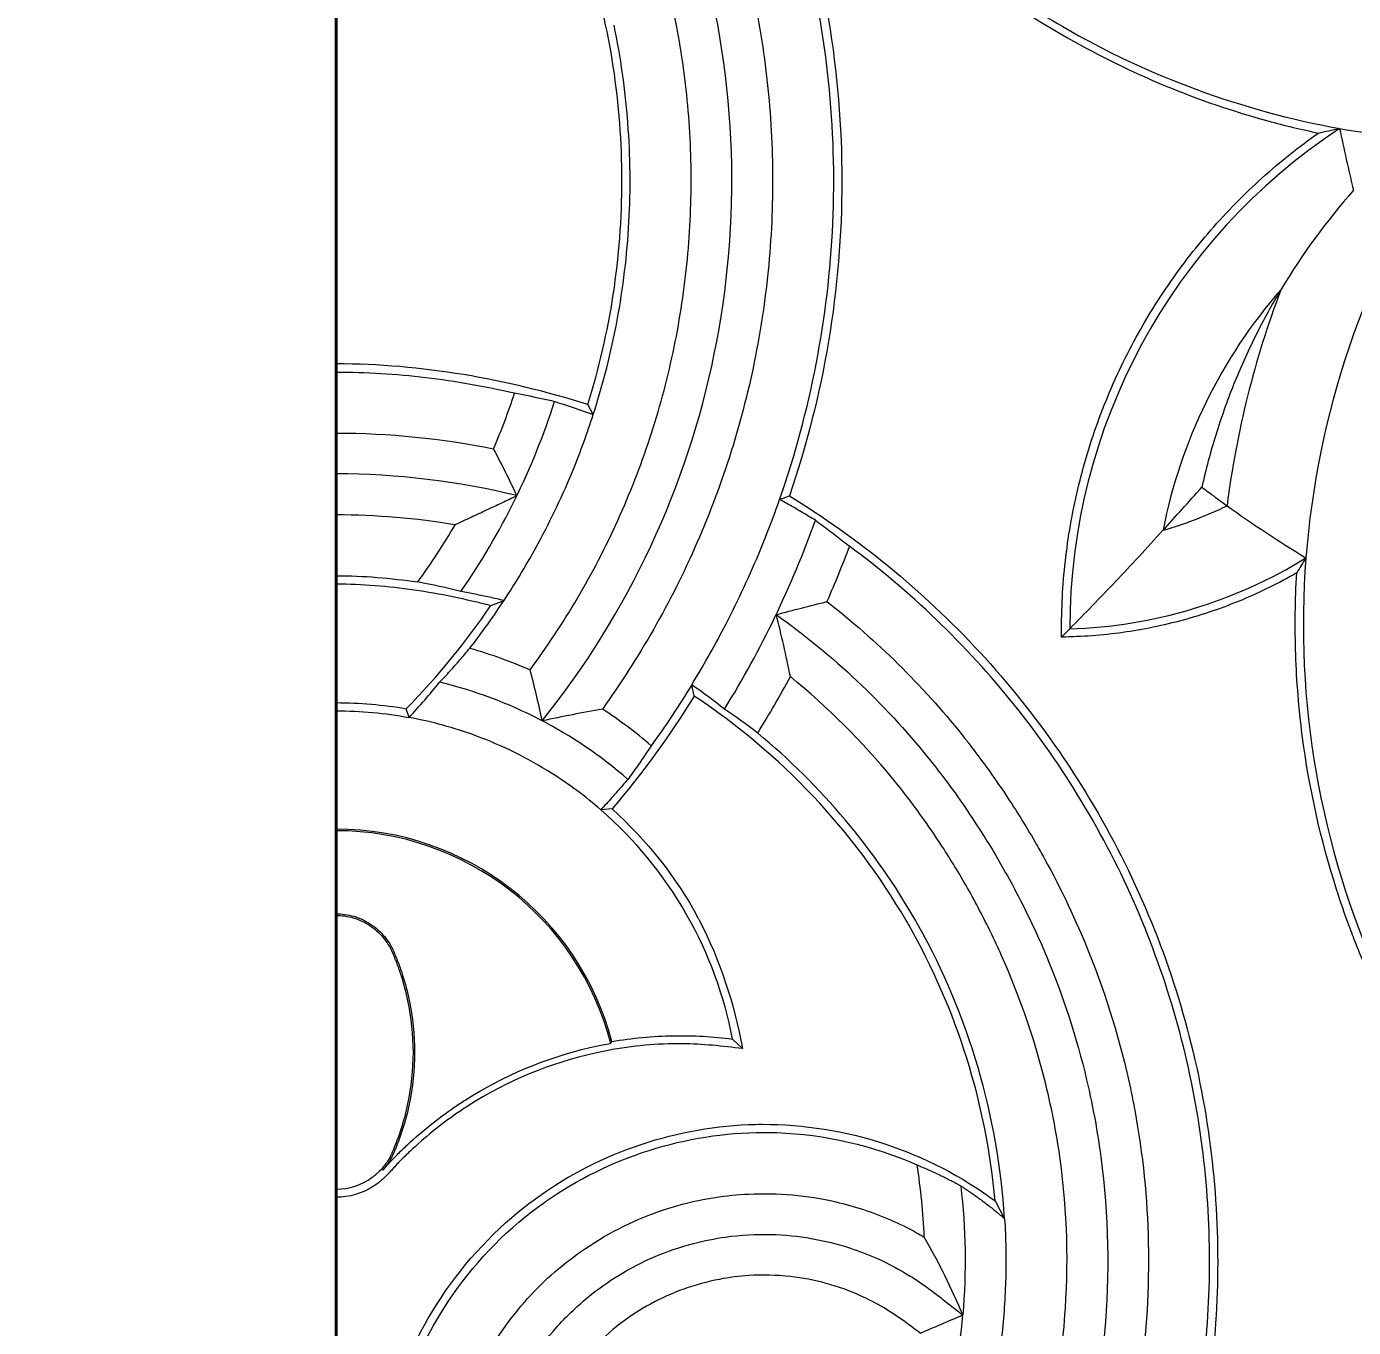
# Model space of a CAD drawing. Header units: millimetres. Extents: x 0 to 2376, y 0 to 1680.
# Drawn here: x 805 to 967.9, y 729.2 to 888.9 of the extents above; entities that cross this region are included whole.
import ezdxf

# ---------------------------------------------------------------- set-up
doc = ezdxf.new("R2010")
doc.units = ezdxf.units.MM
doc.layers.get('0').update_dxf_attribs({"lineweight": 35})
doc.layers.add('Архио', color=252, linetype='Continuous', lineweight=40)
doc.layers.add('Размеры', color=5, linetype='Continuous', lineweight=9)
doc.styles.add('Размер', font='arial.ttf', dxfattribs={"width": 0.8})
doc.dimstyles.new('M 1-1_h36_(M 1-8)', dxfattribs={"dimscale": 2, "dimtxt": 32, "dimasz": 25, "dimexe": 10, "dimexo": 5, "dimgap": 5, "dimtad": 1, "dimdec": 0, "dimtxsty": 'Размер', "dimblk": 'OBLIQUE', "dimcen": 2.5, "dimadec": 0, "dimazin": 0, "dimtfac": 1, "dimtdec": 0, "dimtmove": 0, "dimatfit": 3, "dimfxl": 0, "dimarcsym": 0})

# ---------------------------------------------------------------- blocks, each defined once
blk = doc.blocks.new('_Oblique')
at = {"color": 0, "linetype": 'ByBlock', "lineweight": -2}
blk.add_line((-0.5, -0.5), (0.5, 0.5), dxfattribs=at)
blk = doc.blocks.new('*D50')
at = {"layer": 'Defpoints', "color": 0, "transparency": 16777216}
for p in [(723, 1170), (843, 1170), (843, 630)]:
    blk.add_point(p, dxfattribs=at)
at = {"layer": 'Размеры', "color": 0, "lineweight": -2, "transparency": 16777216}
for p, q in [((833, 1170), (703, 1170)), ((723, 630), (723, 1170)), ((833, 630), (703, 630))]:
    blk.add_line(p, q, dxfattribs=at)
at = {"layer": 'Размеры', "color": 0, "lineweight": -2, "transparency": 16777216, "xscale": 50, "yscale": 50, "zscale": 50}
for p, rotation in [((723, 1170), 90), ((723, 630), 270)]:
    blk.add_blockref('_Oblique', p, dxfattribs=dict(at, rotation=rotation))
at = {"layer": 'Размеры', "color": 0, "transparency": 16777216, "insert": (680.32, 900), "char_height": 64, "attachment_point": 5, "rotation": 90, "style": 'Размер'}
blk.add_mtext('540', dxfattribs=at)

msp = doc.modelspace()

# ---------------------------------------------------------------- linework, layer by layer
at = {"layer": 'Архио'}
msp.add_line((843, 1170), (843, 630), dxfattribs=at)
at = {"layer": 'Размеры', "linetype": 'Continuous', "lineweight": 15}
for p, q in [((874.56, 841.26), (873.91, 842.51)), ((897.44, 830.85), (898.65, 831.28)), ((862, 817.84), (863.61, 818.44)), ((932.06, 813.96), (933.05, 814.98)), ((886.97, 806.71), (886.66, 808.11)), ((851.96, 804.09), (851.61, 805.17)), ((876.89, 792.86), (875.49, 792.76)), ((876.7, 764.09), (876.85, 764.32)), ((892.9, 763.44), (891.66, 764.62)), ((848.53, 748.62), (848.69, 748.6)), ((923.89, 744.75), (925.06, 742.57))]:
    msp.add_line(p, q, dxfattribs=at)
for centre, radius, start, end in [((785.46, 870), 106.12, 321.322, 15.5421), ((1006.53, 814.99), 73.47, 123.3052, 180.0066), ((1067.5, 815.5), 105.77, 145.8668, 261.1516), ((1006.53, 814.99), 63.19, 138.8188, 168.9779), ((1067.5, 815.5), 116.05, 159.2622, 172.7857), ((785.46, 870), 88.62, 325.298, 342.18), ((931.39, 873.18), 47.94, 285.8798, 295.9569), ((785.46, 870), 123.62, 328.3341, 340.2824), ((931.39, 873.18), 58.22, 271.6406, 301.7818), ((843, 755.38), 54.53, 48.9372, 76.5258), ((843, 755.38), 35.01, 14.7919, 90), ((843, 755.38), 34.81, 14.4891, 90)]:
    msp.add_arc(centre, radius, start, end, dxfattribs=at)
for points, knots in [([(942.16, 1046.33), (946.95, 1049.22), (955.48, 1053.63), (965.96, 1057.68), (976.68, 1060.94), (986.12, 1062.79), (997.27, 1064.3), (1004.49, 1064.82), (1014.63, 1064.73), (1028.16, 1063.06), (1043.85, 1057.65), (1055.29, 1050.64), (1065.78, 1042.26), (1073.36, 1033.89), (1080.05, 1023.09), (1083.1, 1016.59), (1086.18, 1008.12), (1088.56, 998.83), (1090.12, 985.87), (1090.12, 971.03), (1088.14, 957.57), (1083.56, 941.38), (1078.49, 930.3), (1068.96, 915.14), (1056.72, 900.8), (1040.82, 889.39), (1028.49, 883.15), (1023.66, 881.15), (1020.66, 880.07)], [116.808412, 116.808412, 116.808412, 116.808412, 133.610558, 145.5839, 150.408412, 167.229929, 174.409141, 184.163838, 188.924622, 204.830155, 224.799005, 238.436765, 244.948519, 264.979991, 272.050623, 283.024245, 286.462183, 299.114696, 311.764456, 325.456199, 343.5427, 352.500823, 375.908258, 379.819543, 406.183946, 432.022539, 438.111442, 447.69052, 447.69052, 447.69052, 447.69052]), ([(898.65, 908.72), (900.73, 902.61), (902.35, 896.25), (904.53, 883.26), (905.08, 876.63), (905.08, 863.37), (904.53, 856.74), (902.35, 843.75), (900.73, 837.39), (898.65, 831.28)], [0, 0, 0, 0, 0.25, 0.25, 0.5, 0.5, 0.75, 0.75, 1, 1, 1, 1]), ([(912.06, 902.75), (918.34, 896.88), (932.54, 886.44), (950.78, 878.83), (961.5, 876.26), (963.58, 875.83)], [0, 0, 0, 0, 25.775087, 52.507064, 58.8947, 58.8947, 58.8947, 58.8947]), ([(897.44, 830.85), (899.31, 836.2), (900.82, 841.76), (903.02, 853.12), (903.71, 858.91), (904.23, 870.57), (904.05, 876.43), (902.85, 888.01), (901.83, 893.73), (900.41, 899.3)], [0, 0, 0, 0, 0.25, 0.25, 0.5, 0.5, 0.75, 0.75, 1, 1, 1, 1]), ([(873.91, 842.51), (875.27, 846.89), (876.32, 851.41), (877.73, 860.63), (878.08, 865.31), (878.08, 874.69), (877.73, 879.37), (876.32, 888.59), (875.27, 893.11), (873.91, 897.49)], [0, 0, 0, 0, 0.25, 0.25, 0.5, 0.5, 0.75, 0.75, 1, 1, 1, 1]), ([(893.58, 895.67), (894.47, 891.93), (895.17, 888.1), (896.17, 880.32), (896.47, 876.37), (896.64, 868.41), (896.52, 864.41), (895.82, 856.41), (895.26, 852.41), (893.7, 844.51), (892.7, 840.6), (890.3, 832.94), (888.89, 829.18), (885.71, 821.89), (883.93, 818.35), (880.04, 811.53), (877.93, 808.25), (875.69, 805.13)], [0, 0, 0, 0, 0.125, 0.125, 0.25, 0.25, 0.375, 0.375, 0.5, 0.5, 0.625, 0.625, 0.75, 0.75, 0.875, 0.875, 1, 1, 1, 1]), ([(866.81, 809.94), (868.88, 812.74), (870.83, 815.68), (874.43, 821.8), (876.08, 824.98), (879.05, 831.54), (880.37, 834.91), (882.64, 841.81), (883.6, 845.33), (885.12, 852.45), (885.68, 856.05), (886.43, 863.28), (886.6, 866.9), (886.57, 874.09), (886.36, 877.66), (885.57, 884.71), (885, 888.18), (884.26, 891.58)], [0, 0, 0, 0, 0.125, 0.125, 0.25, 0.25, 0.375, 0.375, 0.5, 0.5, 0.625, 0.625, 0.75, 0.75, 0.875, 0.875, 1, 1, 1, 1]), ([(874.56, 841.26), (875.78, 845.03), (876.77, 848.91), (878.24, 856.83), (878.73, 860.86), (879.17, 868.96), (879.12, 873.03), (878.51, 881.12), (877.94, 885.13), (877.12, 889.06)], [0, 0, 0, 0, 0.25, 0.25, 0.5, 0.5, 0.75, 0.75, 1, 1, 1, 1]), ([(932.19, 888.9), (937.49, 885.82), (942.97, 883.25), (954.31, 879.08), (960.15, 877.48), (966.18, 876.39)], [0, 0, 0, 0, 0.5, 0.5, 1, 1, 1, 1]), ([(932.06, 813.96), (932.02, 816.84), (932.15, 819.77), (932.76, 825.65), (933.25, 828.61), (934.59, 834.5), (935.45, 837.42), (937.52, 843.17), (938.74, 845.99), (941.53, 851.46), (943.09, 854.12), (946.51, 859.19), (948.38, 861.61), (952.36, 866.18), (954.47, 868.33), (958.9, 872.32), (961.21, 874.16), (963.58, 875.83)], [0, 0, 0, 0, 0.125, 0.125, 0.25, 0.25, 0.375, 0.375, 0.5, 0.5, 0.625, 0.625, 0.75, 0.75, 0.875, 0.875, 1, 1, 1, 1]), ([(958.97, 856.6), (957.86, 854.75), (956.82, 852.85), (954.88, 848.96), (953.99, 846.98), (952.36, 842.92), (951.63, 840.85), (950.33, 836.65), (949.76, 834.52), (949.28, 832.36)], [0, 0, 0, 0, 0.25, 0.25, 0.5, 0.5, 0.75, 0.75, 1, 1, 1, 1]), ([(873.91, 842.51), (868.93, 844.06), (863.81, 845.32), (853.45, 847.03), (848.22, 847.49), (843, 847.49)], [0, 0, 0, 0, 0.5, 0.5, 1, 1, 1, 1]), ([(843, 846.49), (846.67, 846.49), (850.35, 846.26), (857.67, 845.39), (861.32, 844.74), (864.91, 843.92)], [0, 0, 0, 0, 0.5, 0.5, 1, 1, 1, 1]), ([(949.28, 832.36), (949.54, 832.16), (949.79, 831.97), (950.05, 831.78), (950.43, 831.49), (950.82, 831.2), (951.2, 830.92), (951.59, 830.64), (951.98, 830.36), (952.37, 830.08)], [0, 0, 0, 0, 0.00157555, 0.00157555, 0.00157555, 0.003938979, 0.003938979, 0.003938979, 0.006302506, 0.006302506, 0.006302506, 0.006302506]), ([(857.64, 827.77), (857.96, 827.92), (858.61, 828.23), (859.56, 828.67), (860.51, 829.12), (861.77, 829.71), (863.33, 830.44), (864.58, 831.03), (865.2, 831.32)], [0, 0, 0, 0, 0.126523, 0.252075, 0.376591, 0.500002, 0.751818, 1, 1, 1, 1]), ([(901.84, 828.29), (901.55, 828.47), (900.96, 828.82), (900.09, 829.34), (899.21, 829.85), (898.32, 830.36), (897.73, 830.68), (897.44, 830.85)], [0, 0, 0, 0, 0.200468, 0.400699, 0.600695, 0.80046, 1, 1, 1, 1]), ([(898.65, 831.28), (902.81, 828.73), (906.89, 825.85), (914.72, 819.44), (918.48, 815.92), (925.52, 808.3), (928.8, 804.2), (934.78, 795.52), (937.47, 790.95), (942.16, 781.45), (944.17, 776.54), (947.43, 766.52), (948.69, 761.42), (950.47, 751.2), (950.99, 746.08), (951.32, 735.97), (951.14, 730.98), (950.64, 726.12)], [0, 0, 0, 0, 0.125, 0.125, 0.25, 0.25, 0.375, 0.375, 0.5, 0.5, 0.625, 0.625, 0.75, 0.75, 0.875, 0.875, 1, 1, 1, 1]), ([(901.84, 828.29), (902.12, 828.09), (902.68, 827.68), (903.51, 827.05), (904.35, 826.42), (905.18, 825.77), (905.73, 825.34), (906, 825.12)], [0, 0, 0, 0, 0.199242, 0.398859, 0.598855, 0.799233, 1, 1, 1, 1]), ([(933.05, 814.98), (934.91, 816.85), (936.79, 818.78), (939.64, 821.79), (940.6, 822.81), (942.53, 824.9), (943.51, 825.97), (944.5, 827.07)], [0, 0, 0, 0, 0.5, 0.5, 0.75, 0.75, 1, 1, 1, 1]), ([(949.58, 725.59), (950.06, 730.04), (950.28, 734.59), (950.13, 743.83), (949.76, 748.5), (948.39, 757.87), (947.39, 762.56), (944.76, 771.81), (943.13, 776.38), (939.28, 785.28), (937.04, 789.6), (932.04, 797.9), (929.27, 801.87), (923.27, 809.35), (920.05, 812.87), (913.26, 819.39), (909.69, 822.39), (906, 825.12)], [0, 0, 0, 0, 0.125, 0.125, 0.25, 0.25, 0.375, 0.375, 0.5, 0.5, 0.625, 0.625, 0.75, 0.75, 0.875, 0.875, 1, 1, 1, 1]), ([(960.92, 821.85), (958.76, 820.6), (956.5, 819.48), (951.83, 817.54), (949.43, 816.71), (944.54, 815.38), (942.05, 814.87), (937.06, 814.17), (934.55, 813.99), (932.06, 813.96)], [0, 0, 0, 0, 0.25, 0.25, 0.5, 0.5, 0.75, 0.75, 1, 1, 1, 1]), ([(1051.08, 710.01), (1044.88, 710.97), (1038.61, 712.51), (1029.36, 715.73), (1026.3, 716.95), (1020.27, 719.69), (1017.3, 721.21), (1011.5, 724.54), (1008.66, 726.35), (1003.17, 730.23), (1000.51, 732.3), (995.4, 736.69), (992.95, 739), (988.3, 743.83), (986.09, 746.35), (981.94, 751.55), (980, 754.24), (976.39, 759.74), (974.73, 762.55), (971.7, 768.27), (970.32, 771.17), (968.79, 774.82), (968.49, 775.55), (967.91, 777.01), (967.63, 777.75), (966.81, 779.96), (966.3, 781.45), (963.88, 789.02), (962.44, 795.38), (961.18, 805.18), (960.91, 808.49), (960.68, 815.15), (960.72, 818.5), (960.92, 821.85)], [0, 0, 0, 0, 0.125, 0.125, 0.1875, 0.1875, 0.25, 0.25, 0.3125, 0.3125, 0.375, 0.375, 0.4375, 0.4375, 0.5, 0.5, 0.5625, 0.5625, 0.625, 0.625, 0.6875, 0.6875, 0.703125, 0.703125, 0.71875, 0.71875, 0.75, 0.75, 0.875, 0.875, 0.9375, 0.9375, 1, 1, 1, 1]), ([(843, 820.49), (846.2, 820.49), (849.4, 820.23), (855.76, 819.31), (858.91, 818.64), (862, 817.84)], [0, 0, 0, 0, 0.5, 0.5, 1, 1, 1, 1]), ([(863.61, 818.44), (863.32, 818.51), (862.73, 818.65), (861.85, 818.85), (860.97, 819.03), (860.09, 819.21), (859.21, 819.39), (858.62, 819.49), (858.32, 819.55)], [0, 0, 0, 0, 0.167806, 0.335231, 0.502218, 0.668712, 0.834657, 1, 1, 1, 1]), ([(903.24, 818.32), (909.38, 813.55), (915.29, 807.72), (922.1, 799.09), (925.25, 794.66), (928.22, 789.86), (931.72, 783.63), (936.32, 773.92), (939.55, 763.39), (943.01, 746.05), (943.26, 733.66), (940.01, 711.55), (936.36, 700.32), (930.39, 688.84), (928.85, 686.11), (926.64, 682.87), (924.25, 680), (921.78, 677.57), (916.66, 673.38), (911.37, 670.56), (902.51, 667.84), (896.82, 667.24), (885.83, 668.18), (879.16, 670.54), (870.84, 676.03), (865.27, 681.06), (861.32, 687.31), (858.37, 693.89), (856.34, 700.99), (856.3, 708.63), (857.39, 715.84), (859.48, 722.8), (863.41, 729.19), (868.18, 734.72), (873.75, 739.54), (880.57, 742.9), (887.4, 744.94), (894.45, 746.01), (902.02, 745.34), (908.91, 743.42), (912.49, 741.86), (914.86, 740.52), (915.15, 740.35)], [10.21638, 10.21638, 10.21638, 10.21638, 33.530203, 34.951076, 43.186288, 49.843549, 51.857047, 64.61194, 82.032706, 84.792, 117.645324, 118.724765, 151.825574, 152.628566, 157.5328, 161.216603, 164.399822, 168.730371, 171.573971, 184.235608, 186.476737, 199.390088, 201.150863, 219.56061, 220.021719, 231.090138, 241.838432, 242.01135, 252.716414, 263.793553, 264.702655, 274.591994, 285.414135, 287.009363, 296.492729, 307.349144, 309.613454, 317.86109, 328.647519, 332.16599, 339.299883, 340.325858, 340.325858, 340.325858, 340.325858]), ([(897.02, 816.72), (903.99, 811.76), (911.11, 805.05), (918.77, 795.21), (921.59, 791.09), (924.77, 785.85), (927.44, 780.95), (931.56, 772.01), (935.04, 761.31), (937.87, 745.32), (937.98, 730.03), (935.02, 713.27), (931.6, 703.1), (927.55, 693.97), (924.99, 689.09), (921.48, 684.48), (919.4, 682.2), (916.3, 679.42), (912.51, 676.86), (908.63, 675.07), (904.53, 673.63), (900.13, 672.65), (893.78, 672.34), (886.32, 673.39), (878.24, 676.7), (872.94, 680.86), (868.35, 685.69), (864.82, 690.93), (862.62, 697.2), (861.33, 703.79), (861.29, 710.21), (862.86, 716.73), (865.32, 722.88), (868.79, 728.19), (873.62, 732.85), (879.09, 736.75), (884.91, 739.22), (891.33, 740.5), (897.84, 740.87), (904.18, 739.77), (909.79, 737.6), (912.67, 736.07), (915.24, 734.39), (917.19, 732.91), (918.86, 731.58), (919.75, 730.89), (919.93, 730.75)], [5.056984, 5.056984, 5.056984, 5.056984, 30.730112, 34.114233, 42.495671, 45.681138, 52.512038, 59.216228, 75.182193, 86.201404, 107.820819, 120.733575, 137.199956, 139.882627, 150.670871, 153.666337, 157.24591, 159.918783, 166.17123, 170.904153, 172.68963, 179.20803, 184.35285, 191.748639, 201.64781, 210.275243, 211.79191, 221.642619, 229.019305, 231.612186, 241.764279, 248.075035, 251.660947, 261.579336, 266.92523, 271.732762, 281.682563, 285.691816, 291.316662, 301.20232, 304.771089, 309.338043, 310.965111, 313.988218, 316.691529, 317.364574, 317.364574, 317.364574, 317.364574]), ([(855.71, 808.41), (855.92, 808.63), (856.34, 809.08), (856.97, 809.77), (857.59, 810.46), (858.21, 811.17), (858.82, 811.88), (859.22, 812.36), (859.42, 812.6)], [0, 0, 0, 0, 0.164174, 0.329355, 0.495535, 0.662708, 0.830866, 1, 1, 1, 1]), ([(914.68, 728.52), (914.35, 728.78), (912.92, 729.87), (910.56, 731.53), (905.72, 734.05), (900.07, 735.58), (894.14, 735.73), (888.25, 734.97), (882.84, 733.03), (877.71, 729.72), (873.19, 725.63), (869.92, 720.87), (867.64, 715.31), (866.26, 709.37), (866.38, 703.53), (867.68, 697.62), (869.85, 692.06), (873.24, 687.51), (877.68, 683.4), (882.86, 679.98), (890.57, 677.55), (897.39, 677.37), (903.09, 678.34), (906.96, 679.73), (910.44, 681.57), (913.65, 683.71), (916.77, 686.5), (919.07, 689.49), (920.57, 691.86), (923.17, 696.43), (925.27, 700.96), (928.5, 709.43), (931.12, 718.81), (933.11, 734.15), (932.55, 747.99), (929.5, 762.43), (926.08, 772.09), (922.21, 780.14), (919.75, 784.54), (916.8, 789.25), (914.21, 792.97), (908.3, 800.42), (903.35, 805.35), (898.76, 809.11)], [11.129285, 11.129285, 11.129285, 11.129285, 12.507807, 17.07476, 20.643529, 30.529188, 36.154034, 40.163287, 50.113088, 54.92062, 60.266514, 70.184903, 73.770815, 80.081571, 90.233664, 92.826544, 100.203231, 110.05394, 111.570607, 120.19804, 130.097211, 137.493, 142.63782, 149.15622, 150.941697, 155.67462, 161.927067, 164.59994, 168.179513, 171.174979, 181.963223, 184.645894, 201.112275, 214.025031, 235.644446, 246.663656, 262.629622, 269.333812, 276.164712, 279.350179, 287.731616, 291.115738, 310.716564, 310.716564, 310.716564, 310.716564]), ([(923.89, 744.75), (922.84, 756.63), (919.13, 768.49), (906.71, 790.02), (897.59, 799.69), (886.97, 806.71)], [0, 0, 0, 0, 37.78332, 38.473006, 78.811355, 78.811355, 78.811355, 78.811355]), ([(925.06, 742.57), (924.29, 755.14), (920.58, 767.76), (909.3, 787.71), (902.53, 795.73), (894.75, 802.18)], [0, 0, 0, 0, 37.78332, 38.473006, 68.773115, 68.773115, 68.773115, 68.773115]), ([(881.68, 800.63), (881.5, 800.34), (881.12, 799.78), (880.55, 798.94), (879.98, 798.12), (879.4, 797.3), (879.01, 796.76), (878.82, 796.49)], [0, 0, 0, 0, 0.202075, 0.403141, 0.603169, 0.802131, 1, 1, 1, 1]), ([(878.82, 796.49), (878.6, 796.24), (878.17, 795.74), (877.52, 794.99), (876.85, 794.25), (876.18, 793.5), (875.72, 793.01), (875.49, 792.76)], [0, 0, 0, 0, 0.198054, 0.397047, 0.597013, 0.797986, 1, 1, 1, 1]), ([(891.66, 764.62), (890.65, 769.92), (888.73, 775.17), (883.27, 784.74), (879.65, 789.14), (875.49, 792.76)], [0, 0, 0, 0, 16.723612, 17.064784, 34.129568, 34.129568, 34.129568, 34.129568]), ([(876.89, 792.86), (881.11, 789.04), (884.8, 784.43), (890.13, 774.4), (891.86, 768.92), (892.9, 763.44)], [0, 0, 0, 0, 17.064784, 17.405955, 34.129568, 34.129568, 34.129568, 34.129568]), ([(843, 780), (843.71, 780), (844.44, 779.9), (845.88, 779.48), (846.59, 779.15), (847.87, 778.31), (848.45, 777.79), (849.41, 776.64), (849.79, 776), (850.07, 775.35)], [0, 0, 0, 0, 0.25, 0.25, 0.5, 0.5, 0.75, 0.75, 1, 1, 1, 1]), ([(843, 779.8), (843.69, 779.8), (844.4, 779.7), (845.81, 779.29), (846.49, 778.98), (847.75, 778.15), (848.31, 777.65), (849.24, 776.52), (849.62, 775.9), (849.89, 775.27)], [0, 0, 0, 0, 0.25, 0.25, 0.5, 0.5, 0.75, 0.75, 1, 1, 1, 1]), ([(850.07, 775.35), (850.08, 775.34), (850.09, 775.32), (850.1, 775.29), (850.12, 775.25), (850.16, 775.15), (850.25, 774.94), (850.42, 774.52), (850.56, 774.16), (850.84, 773.43), (851.01, 772.93), (851.49, 771.44), (851.76, 770.41), (852.41, 767.29), (852.64, 765.15), (852.64, 760.85), (852.41, 758.7), (851.54, 754.54), (850.89, 752.53), (850.07, 750.64)], [0, 0, 0, 0, 0.001953, 0.001953, 0.003906, 0.007812, 0.015625, 0.03125, 0.0625, 0.0625, 0.125, 0.125, 0.25, 0.25, 0.5, 0.5, 0.75, 0.75, 1, 1, 1, 1]), ([(849.89, 775.27), (849.89, 775.26), (849.9, 775.24), (849.91, 775.22), (849.93, 775.17), (849.98, 775.07), (850.06, 774.86), (850.24, 774.45), (850.38, 774.09), (850.65, 773.36), (850.82, 772.87), (851.29, 771.38), (851.56, 770.36), (852.21, 767.27), (852.44, 765.13), (852.44, 760.86), (852.21, 758.73), (851.35, 754.6), (850.7, 752.6), (849.89, 750.72)], [0, 0, 0, 0, 0.001953, 0.001953, 0.003906, 0.007813, 0.015625, 0.03125, 0.0625, 0.0625, 0.125, 0.125, 0.25, 0.25, 0.5, 0.5, 0.75, 0.75, 1, 1, 1, 1]), ([(892.9, 763.44), (890.44, 763.77), (884.92, 764.3), (878.84, 763.73), (869.78, 761.87), (863.45, 759.26), (856.22, 754.44), (853.43, 752.17), (851.12, 749.93), (850.23, 749), (849.7, 748.39), (849.05, 747.73), (848.67, 747.36), (848.13, 746.91), (846.48, 745.74), (844.62, 745.2), (843, 745.2)], [0, 0, 0, 0, 7.442846, 16.598468, 18.215441, 35.188193, 36.842395, 44.283996, 45.923071, 46.510418, 48.14476, 48.349845, 49.27341, 49.728279, 50.473628, 55.32499, 55.32499, 55.32499, 55.32499]), ([(848.76, 748.58), (848.84, 748.66), (848.96, 748.8), (849.45, 749.33), (849.99, 749.91), (850.88, 750.81), (853.16, 753), (855.91, 755.2), (863.03, 759.91), (869.22, 762.51), (875.51, 763.87), (876.36, 764.03), (876.7, 764.09)], [15.554061, 15.554061, 15.554061, 15.554061, 15.910128, 16.115213, 17.749555, 18.336902, 19.975977, 27.417578, 29.07178, 46.044532, 47.661505, 48.705912, 48.705912, 48.705912, 48.705912]), ([(876.85, 764.32), (879.34, 764.75), (884.29, 765.21), (889.26, 764.93), (891.66, 764.62)], [0, 0, 0, 0, 7.773916, 15.216762, 15.216762, 15.216762, 15.216762]), ([(944.14, 698.59), (942.94, 695.38), (940.99, 690.62), (938.23, 685.31), (936.3, 682.04), (933.06, 677.15), (928.72, 672.17), (920.24, 665.39), (910.7, 660.83), (894.77, 658.06), (881.3, 660.31), (869.99, 666.12), (861.25, 672.8), (854.76, 681.1), (848.16, 695.72), (847.07, 708.31), (850.17, 721.85), (854.5, 731.96), (861.15, 740.02), (873.63, 750.04), (884.65, 753.93), (904.94, 754.38), (915.7, 750.84), (923.89, 744.75)], [0, 0, 0, 0, 10.263629, 15.396377, 17.954478, 21.640921, 32.964966, 37.659033, 54.229141, 64.175714, 85.861314, 94.136493, 102.243286, 118.737629, 125.234426, 150.292859, 155.335616, 166.850291, 183.072601, 186.232451, 214.857318, 216.551497, 247.162247, 247.162247, 247.162247, 247.162247]), ([(943.62, 700.04), (942.45, 696.85), (940.48, 692.13), (937.81, 686.83), (936, 683.52), (932.98, 678.53), (928.7, 673.56), (920.37, 666.68), (910.98, 661.93), (895.19, 659.11), (881.78, 661.16), (870.53, 666.98), (861.83, 673.62), (855.41, 681.87), (849.07, 696.49), (848.06, 709.02), (851.43, 722.39), (855.94, 732.37), (862.73, 740.22), (875.44, 749.78), (886.52, 753.33), (902.45, 753.05), (908.86, 751.56), (914.27, 749.18)], [0, 0, 0, 0, 10.263629, 15.396377, 17.954478, 21.640921, 32.964966, 37.659033, 54.229141, 64.175714, 85.861314, 94.136493, 102.243286, 118.737629, 125.234426, 150.292859, 155.335616, 166.850291, 183.072601, 186.232451, 214.857318, 216.551497, 234.392642, 234.392642, 234.392642, 234.392642]), ([(849.89, 750.72), (849.88, 750.69), (849.87, 750.67), (849.85, 750.63), (849.81, 750.55), (849.74, 750.39), (849.67, 750.25), (849.52, 749.97), (849.41, 749.79), (849.18, 749.44), (849.06, 749.27), (848.87, 749.02), (848.8, 748.94), (848.67, 748.78), (848.6, 748.7), (848.53, 748.62)], [0, 0, 0, 0, 0.03125, 0.03125, 0.0625, 0.125, 0.25, 0.25, 0.5, 0.5, 0.75, 0.75, 0.875, 0.875, 1, 1, 1, 1]), ([(850.07, 750.64), (850.06, 750.62), (850.05, 750.59), (850.03, 750.55), (850, 750.48), (849.92, 750.32), (849.85, 750.18), (849.71, 749.91), (849.61, 749.73), (849.28, 749.21), (849.03, 748.88), (848.76, 748.58)], [0, 0, 0, 0, 0.03125, 0.03125, 0.0625, 0.125, 0.25, 0.25, 0.5, 0.5, 1, 1, 1, 1]), ([(843, 746.2), (844.58, 746.2), (846.4, 746.79), (847.93, 748.04), (848.29, 748.37), (848.46, 748.55), (848.53, 748.62)], [48.972616, 48.972616, 48.972616, 48.972616, 53.824391, 54.56974, 55.024609, 55.325403, 55.325403, 55.325403, 55.325403]), ([(848.69, 748.6), (848.7, 748.6), (848.72, 748.59), (848.75, 748.58), (848.76, 748.58)], [0, 0, 0, 0, 0.499912, 1, 1, 1, 1]), ([(914.27, 749.18), (914.47, 749.1), (914.88, 748.93), (915.48, 748.68), (916.08, 748.41), (916.68, 748.13), (917.29, 747.85), (917.89, 747.55), (918.48, 747.24), (919.08, 746.93), (919.48, 746.71), (919.68, 746.6)], [0, 0, 0, 0, 0.110733, 0.221561, 0.332484, 0.443501, 0.554613, 0.665819, 0.777119, 0.888512, 1, 1, 1, 1]), ([(919.68, 746.6), (919.86, 746.48), (920.23, 746.24), (920.77, 745.87), (921.32, 745.5), (921.86, 745.11), (922.4, 744.71), (922.94, 744.3), (923.47, 743.89), (924.01, 743.46), (924.53, 743.02), (924.88, 742.72), (925.06, 742.57)], [0, 0, 0, 0, 0.099522, 0.199108, 0.298773, 0.398534, 0.498407, 0.598406, 0.698549, 0.798851, 0.899329, 1, 1, 1, 1]), ([(925.06, 742.57), (925.21, 740.16), (925.25, 737.75), (925.13, 732.91), (924.96, 730.5), (924.43, 725.7), (924.06, 723.31), (923.35, 719.75), (923.09, 718.57), (922.51, 716.22), (922.2, 715.05), (921.86, 713.89)], [0, 0, 0, 0, 0.25, 0.25, 0.5, 0.5, 0.75, 0.75, 0.875, 0.875, 1, 1, 1, 1]), ([(915.15, 740.35), (916.05, 738.81), (916.89, 737.23), (918.47, 734.01), (919.21, 732.38), (919.93, 730.75)], [0, 0, 0, 0, 0.5, 0.5, 1, 1, 1, 1]), ([(914.68, 728.52), (915.56, 728.88), (916.43, 729.26), (918.18, 730.02), (919.06, 730.38), (919.93, 730.75)], [0, 0, 0, 0, 0.5, 0.5, 1, 1, 1, 1])]:
    msp.add_open_spline(points, degree=3, knots=knots, dxfattribs=at)
for points in [[(913.4, 902.87), (919.11, 897.53), (925.43, 892.83), (932.19, 888.9)], [(963.58, 875.83), (964.42, 876.02), (965.29, 876.2), (966.18, 876.39)], [(966.18, 876.39), (970.74, 875.57), (975.33, 875.06), (979.95, 874.85)], [(966.18, 876.39), (966.71, 873.86), (967.28, 871.33), (967.88, 868.8)], [(967.88, 868.8), (964.58, 865.04), (961.6, 860.98), (958.97, 856.6)], [(862.33, 837.08), (863.29, 839.32), (864.16, 841.61), (864.91, 843.92)], [(864.91, 843.92), (866.56, 843.61), (868.2, 843.26), (869.83, 842.88)], [(869.83, 842.88), (871.42, 842.37), (873, 841.83), (874.56, 841.26)], [(872.13, 834.58), (873.02, 836.78), (873.84, 839), (874.56, 841.26)], [(843, 839), (849.49, 839), (855.97, 838.35), (862.33, 837.08)], [(865.2, 831.32), (864.28, 833.26), (863.33, 835.18), (862.33, 837.08)], [(865.2, 831.32), (857.94, 833.09), (850.47, 833.99), (843, 834)], [(867.8, 825.44), (869.4, 828.4), (870.85, 831.46), (872.13, 834.58)], [(944.5, 827.07), (946.05, 828.76), (947.64, 830.51), (949.28, 832.36)], [(894.87, 824.16), (895.79, 826.37), (896.65, 828.6), (897.44, 830.85)], [(952.37, 830.08), (955.53, 827.81), (958.76, 825.69), (962.05, 823.69)], [(843, 829), (847.9, 828.99), (852.81, 828.58), (857.64, 827.77)], [(853.02, 820.72), (854.67, 822.99), (856.22, 825.34), (857.64, 827.77)], [(863.61, 818.44), (865.1, 820.71), (866.5, 823.04), (867.8, 825.44)], [(906, 825.12), (905.15, 822.83), (904.23, 820.56), (903.24, 818.32)], [(890.58, 815.04), (892.14, 818.02), (893.57, 821.06), (894.87, 824.16)], [(962.05, 823.69), (961.67, 823.06), (961.29, 822.44), (960.92, 821.85)], [(843, 821.49), (846.35, 821.49), (849.7, 821.21), (853.02, 820.72)], [(858.32, 819.55), (856.58, 819.99), (854.81, 820.39), (853.02, 820.72)], [(851.61, 805.17), (855.44, 809.07), (858.93, 813.33), (862, 817.84)], [(859.42, 812.6), (860.89, 814.49), (862.29, 816.45), (863.61, 818.44)], [(897.02, 816.72), (899.1, 817.26), (901.18, 817.79), (903.24, 818.32)], [(898.76, 809.11), (898.25, 811.67), (897.67, 814.21), (897.02, 816.72)], [(886.66, 808.11), (888.04, 810.37), (889.35, 812.68), (890.58, 815.04)], [(859.42, 812.6), (861.93, 811.88), (864.4, 810.99), (866.81, 809.94)], [(868.31, 803.68), (867.86, 805.78), (867.36, 807.87), (866.81, 809.94)], [(851.96, 804.09), (853.26, 805.5), (854.51, 806.94), (855.71, 808.41)], [(886.66, 808.11), (885.1, 805.56), (883.44, 803.06), (881.68, 800.63)], [(890.68, 805.1), (889.37, 806.15), (888.03, 807.15), (886.66, 808.11)], [(894.75, 802.18), (896.16, 804.44), (897.49, 806.75), (898.76, 809.11)], [(886.97, 806.71), (883.95, 801.87), (880.57, 797.22), (876.89, 792.86)], [(843, 805.91), (845.89, 805.91), (848.78, 805.66), (851.61, 805.17)], [(843, 804.91), (846.01, 804.91), (849.02, 804.63), (851.96, 804.09)], [(875.69, 805.13), (873.25, 804.68), (870.79, 804.2), (868.31, 803.68)], [(881.68, 800.63), (879.79, 802.24), (877.79, 803.75), (875.69, 805.13)], [(894.75, 802.18), (893.42, 803.2), (892.07, 804.17), (890.68, 805.1)], [(860.16, 801.84), (857.48, 802.83), (854.72, 803.58), (851.96, 804.09)], [(869.46, 797.25), (866.54, 799.09), (863.41, 800.64), (860.16, 801.84)], [(875.49, 792.76), (873.61, 794.39), (871.59, 795.9), (869.46, 797.25)], [(914.27, 749.18), (914.74, 746.25), (915.04, 743.3), (915.15, 740.35)], [(919.68, 746.6), (920.29, 741.36), (920.38, 736.02), (919.93, 730.75)], [(917.47, 716.77), (918.7, 721.3), (919.53, 726), (919.93, 730.75)]]:
    msp.add_open_spline(points, degree=3, dxfattribs=at)

# ---------------------------------------------------------------- dimensions: what is measured, and where the dimension line sits
at = {"layer": 'Размеры'}
dim = msp.add_linear_dim(base=(723, 1170), p1=(843, 630), p2=(843, 1170), angle=90, dimstyle='M 1-1_h36_(M 1-8)', dxfattribs=at)
dim.commit()
dim.dimension.update_dxf_attribs({"geometry": '*D50', "text_midpoint": (680.32, 900)})

doc.saveas('drawing.dxf')
